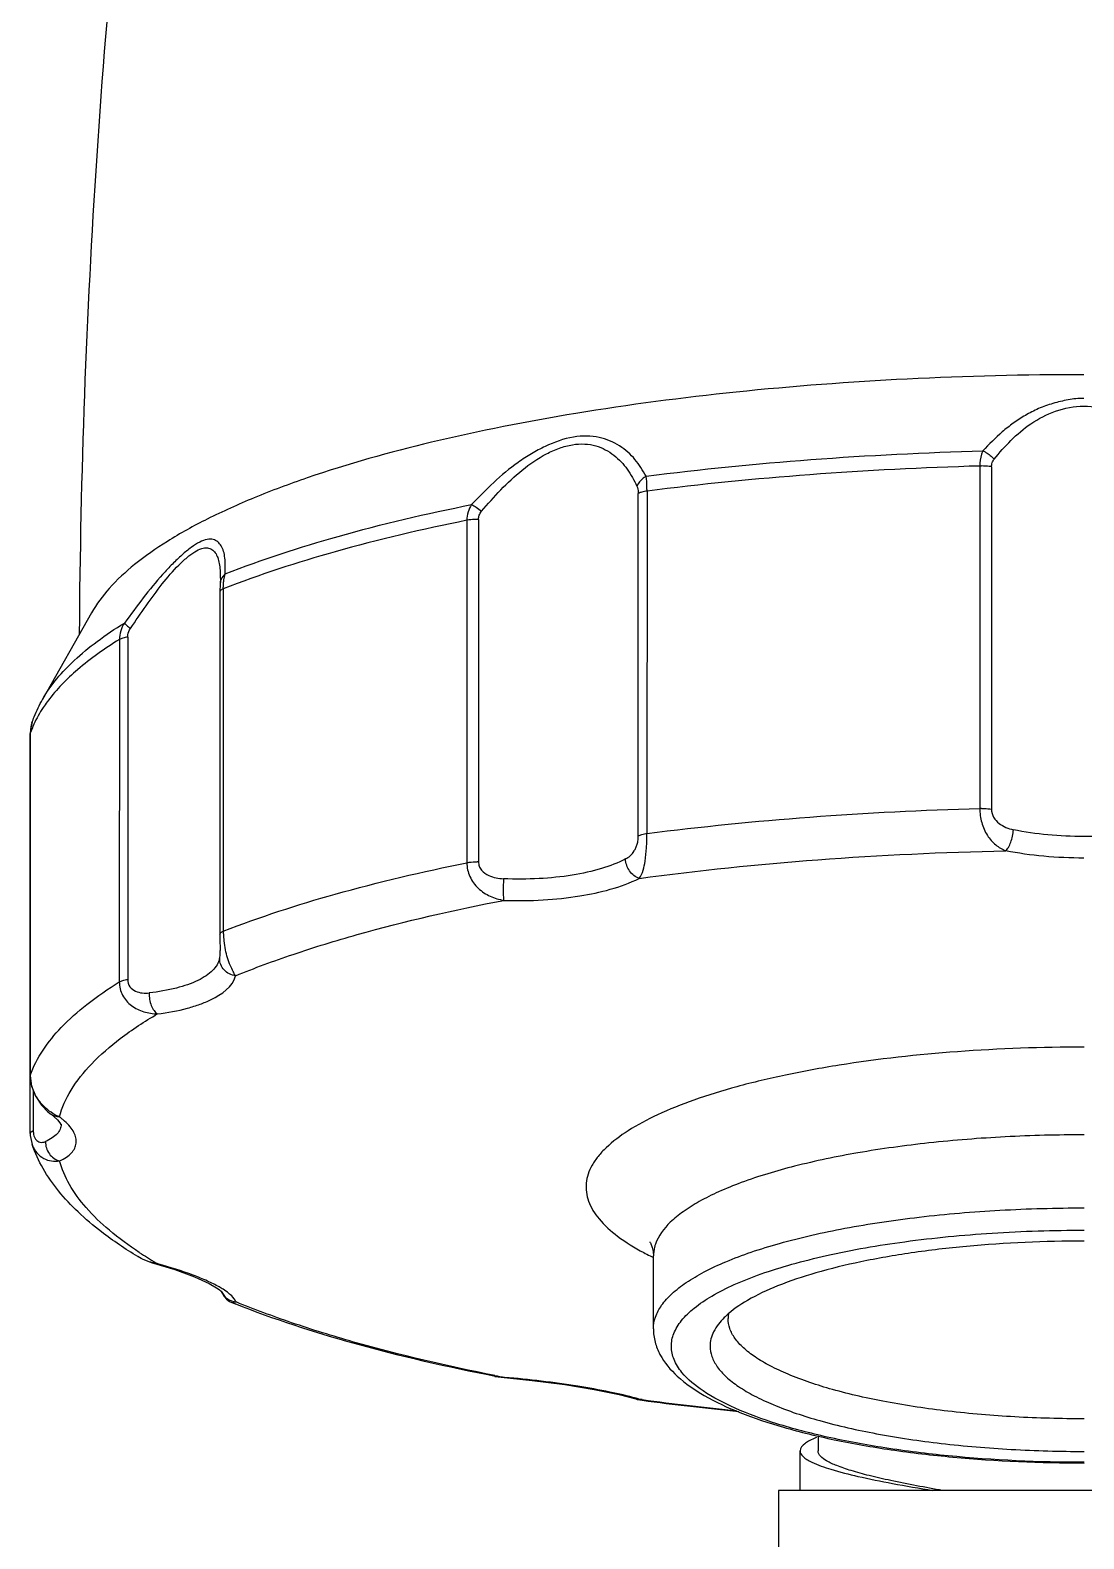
# Model space of a CAD drawing. Header units: millimetres. Extents: x 1035 to 2065, y 1005 to 1731.
# Drawn here: x 1677.78 to 1707.13, y 1406.52 to 1448.55 of the extents above; entities that cross this region are included whole.
import ezdxf

# ---------------------------------------------------------------- set-up
doc = ezdxf.new("R2010")
doc.units = ezdxf.units.MM

msp = doc.modelspace()

# ---------------------------------------------------------------- linework, layer by layer
at = {"color": 7, "linetype": 'Continuous'}
for p, q in [((1704.238, 1436.41), (1704.236, 1426.872)), ((1704.563, 1436.387), (1704.562, 1426.849)), ((1694.723, 1426.107), (1694.724, 1435.646)), ((1694.966, 1435.711), (1694.965, 1426.173)), ((1689.949, 1434.897), (1689.948, 1425.358)), ((1690.272, 1434.923), (1690.271, 1425.385)), ((1683.081, 1433.29), (1683.076, 1433.133)), ((1683.08, 1433.296), (1683.08, 1433.287)), ((1683.07, 1432.945), (1683.069, 1423.368)), ((1683.076, 1433.134), (1683.076, 1433.133)), ((1683.163, 1432.988), (1683.162, 1423.45)), ((1679.494, 1432.321), (1678.129, 1429.91)), ((1680.268, 1431.577), (1680.267, 1422.039)), ((1680.501, 1431.645), (1680.5, 1422.107)), ((1677.807, 1429.163), (1677.785, 1428.956)), ((1677.836, 1429.263), (1677.807, 1429.163)), ((1677.834, 1429.26), (1677.835, 1429.263)), ((1677.784, 1419.418), (1677.785, 1428.956)), ((1677.787, 1428.97), (1677.785, 1428.956)), ((1677.787, 1428.97), (1677.786, 1419.432)), ((1683.069, 1423.368), (1683.071, 1423.217)), ((1683.071, 1423.217), (1683.079, 1422.945)), ((1683.079, 1422.945), (1683.079, 1422.91)), ((1683.079, 1422.89), (1683.079, 1422.91)), ((1677.784, 1419.418), (1677.786, 1419.432)), ((1677.786, 1417.816), (1677.786, 1419.4)), ((1677.869, 1419.013), (1677.869, 1417.894)), ((1678.366, 1418.35), (1678.361, 1418.353)), ((1678.366, 1418.35), (1678.543, 1418.196)), ((1678.543, 1418.196), (1678.612, 1418.114)), ((1677.786, 1417.816), (1677.788, 1417.757)), ((1677.788, 1417.757), (1677.835, 1417.51)), ((1677.836, 1417.511), (1677.837, 1417.507)), ((1680.787, 1414.384), (1680.785, 1414.385)), ((1695.124, 1414.371), (1695.139, 1414.364)), ((1695.144, 1412.37), (1695.144, 1414.405)), ((1681.151, 1414.218), (1681.81, 1414.023)), ((1681.267, 1414.184), (1681.266, 1414.184)), ((1681.34, 1414.183), (1681.267, 1414.184)), ((1683.114, 1413.405), (1683.125, 1413.38)), ((1683.125, 1413.38), (1683.146, 1413.336)), ((1683.406, 1413.103), (1683.519, 1413.122)), ((1690.733, 1411.048), (1690.731, 1411.049)), ((1690.731, 1411.048), (1690.904, 1411.022)), ((1690.996, 1411.021), (1690.733, 1411.048)), ((1690.904, 1411.022), (1691.769, 1410.936)), ((1690.995, 1411.021), (1690.989, 1411.013)), ((1694.653, 1410.421), (1694.654, 1410.421)), ((1694.654, 1410.421), (1694.695, 1410.409)), ((1694.654, 1410.421), (1694.768, 1410.408)), ((1694.695, 1410.409), (1694.831, 1410.382)), ((1694.828, 1410.383), (1694.768, 1410.408)), ((1694.831, 1410.4), (1694.768, 1410.408)), ((1699.73, 1409.393), (1699.73, 1408.976)), ((1699.229, 1407.87), (1699.229, 1408.975)), ((1698.629, 1407.87), (1698.629, 1397.663)), ((1715.829, 1407.87), (1698.629, 1407.87))]:
    msp.add_line(p, q, dxfattribs=at)
for points in [[(1683.076, 1433.134), (1683.074, 1433.09), (1683.07, 1432.945)], [(1677.784, 1419.418), (1677.82, 1419.136), (1677.937, 1418.843), (1678.1, 1418.602), (1678.276, 1418.422), (1678.361, 1418.353)], [(1678.612, 1418.114), (1678.64, 1418.065), (1678.642, 1418.073)], [(1680.784, 1414.385), (1680.922, 1414.31), (1681.151, 1414.218)], [(1681.81, 1414.023), (1682.364, 1413.825), (1682.769, 1413.64), (1683.02, 1413.488), (1683.062, 1413.455)], [(1683.062, 1413.455), (1683.116, 1413.404), (1683.107, 1413.424)], [(1683.146, 1413.336), (1683.186, 1413.272), (1683.251, 1413.199), (1683.339, 1413.135), (1683.405, 1413.103)], [(1691.769, 1410.936), (1692.675, 1410.821), (1693.492, 1410.687), (1694.19, 1410.542), (1694.654, 1410.421)]]:
    msp.add_lwpolyline(points, dxfattribs=at)
for centre, radius, start, end in [((1903.62, 1430.195), 224.475, 172.8043, 179.6072), ((1704.287, 1434.636), 1.774, 90.0001, 91.5858), ((1690.24, 1433.082), 1.841, 89.0044, 89.9822), ((1683.439, 1433.113), 0.363, 164.0958, 176.6633), ((1681.652, 1427.341), 4.214, 143.2526, 143.6732), ((1680.516, 1428.012), 2.891, 155.4295, 160.6621), ((1678.76, 1428.97), 0.973, 177.9897, 179.9873), ((1678.716, 1428.972), 0.928, 170.6712, 178.0389), ((1678.664, 1428.98), 0.876, 169.0599, 170.6135), ((1678.631, 1428.987), 0.842, 162.1819, 169.0959), ((1678.595, 1428.997), 0.805, 160.9262, 162.1392), ((1704.285, 1425.101), 1.771, 89.9978, 91.5863), ((1690.239, 1423.612), 1.773, 88.9872, 90.0028), ((1685.784, 1423.477), 2.622, 180.5841, 182.2039), ((1685.739, 1423.473), 2.576, 182.1637, 186.5462), ((1685.662, 1423.467), 2.5, 186.6163, 192.3458), ((1678.763, 1419.433), 0.977, 180.0998, 180.8519), ((1677.504, 1416.759), 1.872, 48.5765, 50.1594), ((1687.281, 1424.347), 11.773, 236.7363, 239.373), ((1698.478, 1421.268), 7.67, 241.9729, 243.5031), ((1698.771, 1421.85), 8.321, 243.4845, 244.0075), ((1681.638, 1415.91), 1.753, 257.9398, 260.2187), ((1687.783, 1425.188), 12.753, 239.3551, 239.6548), ((1681.615, 1411.016), 2.901, 59.0684, 60.4235), ((1681.813, 1411.348), 2.515, 57.7129, 59.0676), ((1692.747, 1436.302), 25.009, 248.0639, 248.2847), ((1698.647, 1411.147), 2.171, 133.2216, 134.7509), ((1698.019, 1412.657), 0.795, 171.0957, 179.957), ((1702.287, 1469.741), 59.796, 258.85325, 259.11507), ((1692.283, 1401.826), 8.935, 73.8523, 74.5239), ((1705.802, 1493.151), 83.492, 262.44716, 264.30914), ((1705.762, 1492.234), 82.561, 262.39142, 264.23511)]:
    msp.add_arc(centre, radius, start, end, dxfattribs=at)
for points, knots in [([(1707.136, 1438.954), (1705.495, 1438.954), (1702.261, 1438.875), (1697.537, 1438.52), (1693.11, 1437.942), (1689.115, 1437.158), (1686.129, 1436.326), (1684.062, 1435.558), (1682.757, 1434.972), (1681.64, 1434.357), (1680.717, 1433.715), (1679.996, 1433.051), (1679.63, 1432.563), (1679.492, 1432.319)], [0, 0, 0, 0, 0.168976, 0.333107, 0.487751, 0.628654, 0.752175, 0.80654, 0.855639, 0.899362, 0.937755, 0.971095, 1, 1, 1, 1]), ([(1707.136, 1438.29), (1707.062, 1438.297), (1706.914, 1438.289), (1706.625, 1438.243), (1706.343, 1438.175), (1706.07, 1438.089), (1705.81, 1437.985), (1705.506, 1437.828), (1705.169, 1437.609), (1704.763, 1437.29), (1704.496, 1437.016), (1704.324, 1436.832)], [0, 0, 0, 0, 0.067872, 0.135635, 0.268705, 0.334508, 0.399285, 0.525753, 0.648719, 0.768436, 1, 1, 1, 1]), ([(1704.635, 1436.601), (1704.784, 1436.78), (1705.097, 1437.139), (1705.654, 1437.618), (1706.341, 1437.978), (1707.136, 1438.128), (1707.807, 1438.001), (1708.286, 1437.787), (1708.715, 1437.532), (1709.179, 1437.144), (1709.488, 1436.782), (1709.634, 1436.601)], [0, 0, 0, 0, 0.116532, 0.237812, 0.365502, 0.500126, 0.634547, 0.699415, 0.762402, 0.883468, 1, 1, 1, 1]), ([(1694.946, 1436.126), (1694.848, 1436.286), (1694.702, 1436.529), (1694.438, 1436.804), (1694.117, 1437.039), (1693.725, 1437.207), (1693.28, 1437.258), (1692.764, 1437.214), (1692.243, 1437.025), (1691.742, 1436.756), (1691.248, 1436.438), (1690.691, 1435.96), (1690.281, 1435.544), (1690.079, 1435.335)], [0, 0, 0, 0, 0.094917, 0.14271, 0.191814, 0.2958, 0.353607, 0.416813, 0.556383, 0.629932, 0.704414, 0.853189, 1, 1, 1, 1]), ([(1690.357, 1435.148), (1690.532, 1435.35), (1690.887, 1435.755), (1691.475, 1436.313), (1692.034, 1436.698), (1692.516, 1436.915), (1692.876, 1437.014), (1693.222, 1437.036), (1693.628, 1436.969), (1694.058, 1436.741), (1694.433, 1436.331), (1694.607, 1436.013), (1694.685, 1435.851)], [0, 0, 0, 0, 0.145552, 0.293539, 0.441341, 0.513143, 0.581053, 0.643543, 0.700624, 0.803637, 0.901649, 1, 1, 1, 1]), ([(1694.946, 1436.126), (1696.47, 1436.321), (1699.592, 1436.632), (1702.725, 1436.789), (1704.324, 1436.832)], [0, 0, 0, 0, 0.489783, 1, 1, 1, 1]), ([(1704.324, 1436.832), (1704.31, 1436.802), (1704.256, 1436.668), (1704.237, 1436.521), (1704.238, 1436.41)], [0, 0, 0, 0, 0.228612, 1, 1, 1, 1]), ([(1704.324, 1436.832), (1704.353, 1436.82), (1704.469, 1436.762), (1704.571, 1436.676), (1704.635, 1436.601)], [0, 0, 0, 0, 0.237044, 1, 1, 1, 1]), ([(1704.563, 1436.387), (1704.563, 1436.427), (1704.575, 1436.503), (1704.613, 1436.572), (1704.635, 1436.601)], [0, 0, 0, 0, 0.51722, 1, 1, 1, 1]), ([(1704.238, 1436.41), (1702.657, 1436.366), (1699.559, 1436.209), (1696.473, 1435.903), (1694.966, 1435.711)], [0, 0, 0, 0, 0.510059, 1, 1, 1, 1]), ([(1704.563, 1436.387), (1704.542, 1436.391), (1704.451, 1436.405), (1704.358, 1436.411), (1704.287, 1436.411)], [0, 0, 0, 0, 0.232439, 1, 1, 1, 1]), ([(1694.946, 1436.126), (1694.917, 1436.11), (1694.81, 1436.041), (1694.722, 1435.938), (1694.685, 1435.851)], [0, 0, 0, 0, 0.259085, 1, 1, 1, 1]), ([(1694.685, 1435.851), (1694.692, 1435.837), (1694.717, 1435.772), (1694.724, 1435.701), (1694.724, 1435.646)], [0, 0, 0, 0, 0.215008, 1, 1, 1, 1]), ([(1694.966, 1435.711), (1694.966, 1435.75), (1694.964, 1435.889), (1694.958, 1436.027), (1694.946, 1436.126)], [0, 0, 0, 0, 0.281787, 1, 1, 1, 1]), ([(1683.216, 1433.405), (1684.244, 1433.81), (1686.512, 1434.544), (1688.831, 1435.085), (1690.079, 1435.335)], [0, 0, 0, 0, 0.464541, 1, 1, 1, 1]), ([(1690.079, 1435.335), (1690.038, 1435.272), (1689.971, 1435.13), (1689.949, 1434.975), (1689.949, 1434.897)], [0, 0, 0, 0, 0.492228, 1, 1, 1, 1]), ([(1690.079, 1435.335), (1690.125, 1435.316), (1690.221, 1435.257), (1690.31, 1435.189), (1690.357, 1435.148)], [0, 0, 0, 0, 0.441471, 1, 1, 1, 1]), ([(1694.966, 1435.711), (1694.918, 1435.705), (1694.836, 1435.691), (1694.755, 1435.663), (1694.724, 1435.646)], [0, 0, 0, 0, 0.571066, 1, 1, 1, 1]), ([(1689.949, 1434.897), (1688.716, 1434.648), (1686.424, 1434.112), (1684.182, 1433.388), (1683.163, 1432.988)], [0, 0, 0, 0, 0.534911, 1, 1, 1, 1]), ([(1690.24, 1434.923), (1690.215, 1434.923), (1690.117, 1434.921), (1690.019, 1434.911), (1689.949, 1434.897)], [0, 0, 0, 0, 0.264539, 1, 1, 1, 1]), ([(1690.272, 1434.923), (1690.272, 1434.963), (1690.288, 1435.046), (1690.331, 1435.117), (1690.357, 1435.148)], [0, 0, 0, 0, 0.498222, 1, 1, 1, 1]), ([(1683.216, 1433.405), (1683.217, 1433.481), (1683.219, 1433.628), (1683.212, 1433.839), (1683.18, 1434.027), (1683.113, 1434.182), (1683.017, 1434.303), (1682.877, 1434.375), (1682.696, 1434.37), (1682.488, 1434.288), (1682.254, 1434.137), (1682.002, 1433.929), (1681.737, 1433.675), (1681.368, 1433.283), (1680.924, 1432.732), (1680.581, 1432.271), (1680.408, 1432.036)], [0, 0, 0, 0, 0.049828, 0.09677, 0.138246, 0.1742, 0.206364, 0.23759, 0.273813, 0.32149, 0.382653, 0.455388, 0.536146, 0.622761, 0.80853, 1, 1, 1, 1]), ([(1680.578, 1431.883), (1680.723, 1432.095), (1681.006, 1432.516), (1681.444, 1433.116), (1681.828, 1433.564), (1682.14, 1433.856), (1682.35, 1434.017), (1682.542, 1434.115), (1682.714, 1434.144), (1682.854, 1434.094), (1682.95, 1433.99), (1683.014, 1433.853), (1683.054, 1433.687), (1683.076, 1433.499), (1683.08, 1433.366), (1683.08, 1433.296)], [0, 0, 0, 0, 0.185071, 0.366184, 0.5349, 0.609642, 0.674016, 0.72506, 0.763867, 0.795841, 0.827791, 0.863475, 0.904164, 0.949972, 1, 1, 1, 1]), ([(1683.216, 1433.405), (1683.201, 1433.392), (1683.146, 1433.338), (1683.105, 1433.268), (1683.089, 1433.212)], [0, 0, 0, 0, 0.254844, 1, 1, 1, 1]), ([(1683.169, 1433.139), (1683.17, 1433.152), (1683.175, 1433.199), (1683.181, 1433.245), (1683.187, 1433.28)], [0, 0, 0, 0, 0.259776, 1, 1, 1, 1]), ([(1683.187, 1433.28), (1683.189, 1433.291), (1683.197, 1433.333), (1683.207, 1433.375), (1683.216, 1433.405)], [0, 0, 0, 0, 0.263538, 1, 1, 1, 1]), ([(1683.163, 1432.988), (1683.139, 1432.978), (1683.099, 1432.962), (1683.07, 1432.923), (1683.07, 1432.906)], [0, 0, 0, 0, 0.618141, 1, 1, 1, 1]), ([(1683.163, 1432.988), (1683.163, 1433.001), (1683.164, 1433.051), (1683.166, 1433.102), (1683.169, 1433.139)], [0, 0, 0, 0, 0.256062, 1, 1, 1, 1]), ([(1678.129, 1429.91), (1678.359, 1430.316), (1678.855, 1430.887), (1679.664, 1431.551), (1680.147, 1431.876), (1680.408, 1432.036)], [0, 0, 0, 0, 0.445372, 0.708074, 1, 1, 1, 1]), ([(1680.408, 1432.036), (1680.364, 1431.968), (1680.294, 1431.82), (1680.268, 1431.657), (1680.268, 1431.577)], [0, 0, 0, 0, 0.50376, 1, 1, 1, 1]), ([(1680.408, 1432.036), (1680.414, 1432.027), (1680.433, 1432.007), (1680.489, 1431.955), (1680.54, 1431.913), (1680.578, 1431.883)], [0, 0, 0, 0, 0.140166, 0.361101, 1, 1, 1, 1]), ([(1680.268, 1431.577), (1679.862, 1431.325), (1679.14, 1430.816), (1678.515, 1430.184), (1678.275, 1429.863)], [0, 0, 0, 0, 0.543785, 1, 1, 1, 1]), ([(1680.501, 1431.645), (1680.455, 1431.639), (1680.375, 1431.623), (1680.298, 1431.595), (1680.268, 1431.577)], [0, 0, 0, 0, 0.575424, 1, 1, 1, 1]), ([(1680.501, 1431.645), (1680.501, 1431.666), (1680.509, 1431.75), (1680.543, 1431.83), (1680.578, 1431.883)], [0, 0, 0, 0, 0.246432, 1, 1, 1, 1]), ([(1677.834, 1429.26), (1677.854, 1429.316), (1677.937, 1429.539), (1678.041, 1429.754), (1678.129, 1429.91)], [0, 0, 0, 0, 0.248235, 1, 1, 1, 1]), ([(1678.257, 1429.838), (1678.219, 1429.787), (1678.08, 1429.589), (1677.96, 1429.377), (1677.886, 1429.215)], [0, 0, 0, 0, 0.260701, 1, 1, 1, 1]), ([(1694.965, 1426.173), (1696.471, 1426.365), (1699.558, 1426.671), (1702.656, 1426.828), (1704.236, 1426.872)], [0, 0, 0, 0, 0.489941, 1, 1, 1, 1]), ([(1704.236, 1426.872), (1704.236, 1426.738), (1704.273, 1426.475), (1704.424, 1426.12), (1704.661, 1425.848), (1704.857, 1425.732), (1704.956, 1425.691)], [0, 0, 0, 0, 0.273314, 0.539407, 0.780454, 1, 1, 1, 1]), ([(1704.286, 1426.872), (1704.31, 1426.872), (1704.403, 1426.87), (1704.495, 1426.861), (1704.562, 1426.849)], [0, 0, 0, 0, 0.262887, 1, 1, 1, 1]), ([(1704.562, 1426.849), (1704.561, 1426.772), (1704.605, 1426.615), (1704.763, 1426.445), (1704.96, 1426.334), (1705.101, 1426.294), (1705.172, 1426.277)], [0, 0, 0, 0, 0.256969, 0.511925, 0.757771, 1, 1, 1, 1]), ([(1694.366, 1425.463), (1694.412, 1425.487), (1694.511, 1425.542), (1694.598, 1425.662), (1694.656, 1425.777), (1694.697, 1425.879), (1694.721, 1425.991), (1694.726, 1426.069), (1694.723, 1426.107)], [0, 0, 0, 0, 0.198349, 0.429073, 0.560048, 0.699526, 0.850516, 1, 1, 1, 1]), ([(1694.723, 1426.107), (1694.754, 1426.125), (1694.835, 1426.152), (1694.917, 1426.167), (1694.965, 1426.173)], [0, 0, 0, 0, 0.428934, 1, 1, 1, 1]), ([(1694.748, 1424.922), (1694.847, 1425.06), (1694.917, 1425.36), (1694.955, 1425.781), (1694.967, 1426.04), (1694.965, 1426.173)], [0, 0, 0, 0, 0.396615, 0.687469, 1, 1, 1, 1]), ([(1704.956, 1425.691), (1704.987, 1425.718), (1705.043, 1425.794), (1705.13, 1425.987), (1705.165, 1426.158), (1705.172, 1426.277)], [0, 0, 0, 0, 0.190909, 0.438239, 1, 1, 1, 1]), ([(1709.095, 1426.277), (1708.78, 1426.212), (1708.127, 1426.118), (1707.134, 1426.071), (1706.14, 1426.118), (1705.488, 1426.212), (1705.172, 1426.277)], [0, 0, 0, 0, 0.244977, 0.499959, 0.754962, 1, 1, 1, 1]), ([(1694.748, 1424.922), (1696.401, 1425.145), (1699.799, 1425.493), (1703.21, 1425.654), (1704.956, 1425.691)], [0, 0, 0, 0, 0.488562, 1, 1, 1, 1]), ([(1707.134, 1425.488), (1706.761, 1425.49), (1706.031, 1425.518), (1705.306, 1425.621), (1704.956, 1425.691)], [0, 0, 0, 0, 0.510273, 1, 1, 1, 1]), ([(1683.162, 1423.45), (1684.181, 1423.849), (1686.423, 1424.573), (1688.715, 1425.11), (1689.948, 1425.358)], [0, 0, 0, 0, 0.465089, 1, 1, 1, 1]), ([(1689.948, 1425.358), (1689.947, 1425.227), (1690.009, 1424.959), (1690.249, 1424.628), (1690.59, 1424.407), (1690.848, 1424.332), (1690.978, 1424.31)], [0, 0, 0, 0, 0.247862, 0.500293, 0.751209, 1, 1, 1, 1]), ([(1689.948, 1425.358), (1689.97, 1425.363), (1690.066, 1425.379), (1690.164, 1425.385), (1690.239, 1425.385)], [0, 0, 0, 0, 0.22786, 1, 1, 1, 1]), ([(1690.271, 1425.385), (1690.272, 1425.343), (1690.285, 1425.258), (1690.371, 1425.108), (1690.487, 1425.041), (1690.563, 1425.001)], [0, 0, 0, 0, 0.246729, 0.496267, 1, 1, 1, 1]), ([(1694.366, 1425.463), (1694.154, 1425.353), (1693.667, 1425.168), (1692.857, 1424.991), (1691.941, 1424.899), (1691.299, 1424.897), (1690.969, 1424.911)], [0, 0, 0, 0, 0.206241, 0.446951, 0.714844, 1, 1, 1, 1]), ([(1694.748, 1424.922), (1694.642, 1424.957), (1694.452, 1425.115), (1694.371, 1425.345), (1694.366, 1425.463)], [0, 0, 0, 0, 0.486428, 1, 1, 1, 1]), ([(1690.969, 1424.911), (1690.962, 1424.793), (1690.956, 1424.625), (1690.963, 1424.425), (1690.97, 1424.342), (1690.977, 1424.31)], [0, 0, 0, 0, 0.590501, 0.83433, 1, 1, 1, 1]), ([(1690.978, 1424.31), (1691.343, 1424.296), (1692.053, 1424.305), (1693.326, 1424.441), (1694.234, 1424.668), (1694.748, 1424.922)], [0, 0, 0, 0, 0.284927, 0.552385, 1, 1, 1, 1]), ([(1683.507, 1422.209), (1684.033, 1422.425), (1685.153, 1422.838), (1687.631, 1423.597), (1689.605, 1424.046), (1690.978, 1424.31)], [0, 0, 0, 0, 0.219597, 0.46048, 1, 1, 1, 1]), ([(1683.069, 1423.368), (1683.069, 1423.384), (1683.098, 1423.423), (1683.138, 1423.44), (1683.162, 1423.45)], [0, 0, 0, 0, 0.382945, 1, 1, 1, 1]), ([(1683.061, 1422.687), (1683.046, 1422.627), (1682.994, 1422.506), (1682.863, 1422.345), (1682.681, 1422.199), (1682.352, 1422.015), (1681.819, 1421.839), (1681.356, 1421.761), (1681.101, 1421.731)], [0, 0, 0, 0, 0.080716, 0.169353, 0.270147, 0.385482, 0.662788, 1, 1, 1, 1]), ([(1683.061, 1422.687), (1683.064, 1422.699), (1683.079, 1422.766), (1683.079, 1422.834), (1683.079, 1422.89)], [0, 0, 0, 0, 0.187841, 1, 1, 1, 1]), ([(1683.507, 1422.209), (1683.447, 1422.216), (1683.329, 1422.253), (1683.183, 1422.362), (1683.085, 1422.513), (1683.062, 1422.629), (1683.061, 1422.687)], [0, 0, 0, 0, 0.25598, 0.509412, 0.757471, 1, 1, 1, 1]), ([(1683.507, 1422.208), (1683.48, 1422.246), (1683.428, 1422.338), (1683.32, 1422.575), (1683.254, 1422.781), (1683.22, 1422.933)], [0, 0, 0, 0, 0.176801, 0.40347, 1, 1, 1, 1]), ([(1677.786, 1419.432), (1677.961, 1419.931), (1678.475, 1420.65), (1679.386, 1421.454), (1679.956, 1421.845), (1680.267, 1422.039)], [0, 0, 0, 0, 0.434316, 0.698843, 1, 1, 1, 1]), ([(1680.267, 1422.039), (1680.297, 1422.057), (1680.374, 1422.085), (1680.454, 1422.1), (1680.5, 1422.107)], [0, 0, 0, 0, 0.424575, 1, 1, 1, 1]), ([(1680.267, 1422.039), (1680.267, 1421.911), (1680.331, 1421.652), (1680.592, 1421.355), (1680.945, 1421.186), (1681.202, 1421.151), (1681.331, 1421.148)], [0, 0, 0, 0, 0.249983, 0.499299, 0.748752, 1, 1, 1, 1]), ([(1680.5, 1422.107), (1680.499, 1422.036), (1680.541, 1421.892), (1680.714, 1421.769), (1680.906, 1421.723), (1681.037, 1421.727), (1681.101, 1421.731)], [0, 0, 0, 0, 0.26672, 0.514999, 0.758232, 1, 1, 1, 1]), ([(1681.331, 1421.148), (1681.613, 1421.183), (1682.014, 1421.253), (1682.51, 1421.408), (1683.01, 1421.614), (1683.425, 1421.902), (1683.507, 1422.209)], [0, 0, 0, 0, 0.340229, 0.487475, 0.619535, 1, 1, 1, 1]), ([(1681.101, 1421.731), (1681.095, 1421.613), (1681.121, 1421.435), (1681.222, 1421.242), (1681.293, 1421.171), (1681.331, 1421.148)], [0, 0, 0, 0, 0.54883, 0.795332, 1, 1, 1, 1]), ([(1678.599, 1418.278), (1678.669, 1418.538), (1678.913, 1419.072), (1679.503, 1419.806), (1680.324, 1420.515), (1680.973, 1420.938), (1681.331, 1421.148)], [0, 0, 0, 0, 0.199686, 0.427767, 0.693024, 1, 1, 1, 1]), ([(1707.139, 1420.221), (1705.962, 1420.221), (1703.679, 1420.141), (1700.905, 1419.835), (1698.861, 1419.464), (1697.511, 1419.144), (1696.317, 1418.778), (1695.3, 1418.374), (1694.473, 1417.937), (1693.924, 1417.531), (1693.605, 1417.189), (1693.434, 1416.941), (1693.319, 1416.689), (1693.263, 1416.433), (1693.267, 1416.176), (1693.355, 1415.823), (1693.635, 1415.381), (1694.173, 1414.905), (1694.621, 1414.633), (1694.874, 1414.498)], [0, 0, 0, 0, 0.200435, 0.388777, 0.474914, 0.554032, 0.625095, 0.687334, 0.740292, 0.784056, 0.802777, 0.81968, 0.83514, 0.849672, 0.863908, 0.878524, 0.911132, 0.951102, 1, 1, 1, 1]), ([(1677.821, 1419.166), (1677.815, 1419.187), (1677.797, 1419.27), (1677.787, 1419.355), (1677.786, 1419.419)], [0, 0, 0, 0, 0.253867, 1, 1, 1, 1]), ([(1678.316, 1418.441), (1678.202, 1418.527), (1677.991, 1418.742), (1677.859, 1419.017), (1677.821, 1419.166)], [0, 0, 0, 0, 0.481195, 1, 1, 1, 1]), ([(1678.645, 1418.073), (1678.645, 1418.026), (1678.625, 1417.927), (1678.535, 1417.795), (1678.392, 1417.68), (1678.276, 1417.619), (1678.211, 1417.59)], [0, 0, 0, 0, 0.205105, 0.426756, 0.687782, 1, 1, 1, 1]), ([(1678.599, 1418.278), (1678.575, 1418.288), (1678.476, 1418.333), (1678.383, 1418.391), (1678.316, 1418.441)], [0, 0, 0, 0, 0.238877, 1, 1, 1, 1]), ([(1678.599, 1418.278), (1678.557, 1418.277), (1678.474, 1418.288), (1678.399, 1418.326), (1678.366, 1418.35)], [0, 0, 0, 0, 0.50686, 1, 1, 1, 1]), ([(1678.704, 1418.196), (1678.695, 1418.203), (1678.661, 1418.231), (1678.626, 1418.258), (1678.599, 1418.278)], [0, 0, 0, 0, 0.242695, 1, 1, 1, 1]), ([(1678.601, 1417.052), (1678.668, 1417.082), (1678.788, 1417.146), (1678.935, 1417.265), (1679.03, 1417.4), (1679.073, 1417.546), (1679.064, 1417.699), (1679.006, 1417.856), (1678.897, 1418.015), (1678.799, 1418.113), (1678.743, 1418.163)], [0, 0, 0, 0, 0.15459, 0.283911, 0.394151, 0.495322, 0.597732, 0.710793, 0.842682, 1, 1, 1, 1]), ([(1677.786, 1417.816), (1677.786, 1417.832), (1677.812, 1417.868), (1677.847, 1417.885), (1677.869, 1417.894)], [0, 0, 0, 0, 0.389601, 1, 1, 1, 1]), ([(1677.869, 1417.894), (1677.869, 1417.873), (1677.872, 1417.797), (1677.892, 1417.72), (1677.92, 1417.674)], [0, 0, 0, 0, 0.283596, 1, 1, 1, 1]), ([(1677.92, 1417.674), (1677.929, 1417.66), (1677.962, 1417.616), (1678.011, 1417.584), (1678.049, 1417.574)], [0, 0, 0, 0, 0.289399, 1, 1, 1, 1]), ([(1707.14, 1417.778), (1706.407, 1417.778), (1704.964, 1417.741), (1702.862, 1417.576), (1700.903, 1417.308), (1699.152, 1416.946), (1697.859, 1416.562), (1696.98, 1416.207), (1696.438, 1415.939), (1695.984, 1415.657), (1695.536, 1415.296), (1695.281, 1414.964), (1695.201, 1414.732)], [0, 0, 0, 0, 0.173121, 0.340842, 0.498026, 0.639985, 0.762795, 0.816119, 0.863741, 0.905621, 0.941932, 1, 1, 1, 1]), ([(1680.787, 1414.384), (1680.436, 1414.596), (1679.857, 1414.983), (1679.121, 1415.604), (1678.57, 1416.192), (1678.13, 1416.821), (1677.918, 1417.276), (1677.837, 1417.507)], [0, 0, 0, 0, 0.281337, 0.47606, 0.658628, 0.831934, 1, 1, 1, 1]), ([(1677.837, 1417.507), (1677.867, 1417.422), (1677.952, 1417.269), (1678.148, 1417.109), (1678.374, 1417.038), (1678.527, 1417.042), (1678.601, 1417.053)], [0, 0, 0, 0, 0.279528, 0.531506, 0.766433, 1, 1, 1, 1]), ([(1678.049, 1417.574), (1678.075, 1417.567), (1678.132, 1417.564), (1678.185, 1417.58), (1678.211, 1417.59)], [0, 0, 0, 0, 0.503418, 1, 1, 1, 1]), ([(1678.211, 1417.59), (1678.208, 1417.471), (1678.282, 1417.23), (1678.489, 1417.081), (1678.601, 1417.053)], [0, 0, 0, 0, 0.508073, 1, 1, 1, 1]), ([(1680.823, 1414.503), (1680.535, 1414.693), (1680.01, 1415.075), (1679.347, 1415.707), (1678.866, 1416.358), (1678.663, 1416.824), (1678.601, 1417.052)], [0, 0, 0, 0, 0.300393, 0.563575, 0.794226, 1, 1, 1, 1]), ([(1695.144, 1412.37), (1695.144, 1412.481), (1695.188, 1412.718), (1695.373, 1413.054), (1695.67, 1413.376), (1696.073, 1413.685), (1696.58, 1413.981), (1697.187, 1414.262), (1697.889, 1414.525), (1698.986, 1414.863), (1700.547, 1415.212), (1702.6, 1415.514), (1704.825, 1415.701), (1706.359, 1415.742), (1707.139, 1415.742)], [0, 0, 0, 0, 0.025751, 0.054154, 0.087146, 0.125841, 0.170762, 0.222047, 0.27958, 0.343081, 0.4862, 0.647097, 0.820366, 1, 1, 1, 1]), ([(1695.939, 1411.161), (1695.85, 1411.27), (1695.704, 1411.494), (1695.617, 1411.881), (1695.697, 1412.269), (1695.93, 1412.636), (1696.298, 1412.984), (1696.797, 1413.316), (1697.423, 1413.63), (1698.169, 1413.922), (1699.028, 1414.189), (1700.357, 1414.521), (1702.216, 1414.839), (1704.615, 1415.07), (1706.285, 1415.122), (1707.139, 1415.122)], [0, 0, 0, 0, 0.031599, 0.059464, 0.087244, 0.118619, 0.156084, 0.200899, 0.253517, 0.313895, 0.381687, 0.456322, 0.623074, 0.807066, 1, 1, 1, 1]), ([(1695.045, 1414.793), (1695.04, 1414.8), (1695.067, 1414.759), (1695.075, 1414.739), (1695.097, 1414.689), (1695.114, 1414.634), (1695.13, 1414.565), (1695.141, 1414.488), (1695.144, 1414.433), (1695.144, 1414.405)], [0, 0, 0, 0, 0.063977, 0.152493, 0.273076, 0.422198, 0.595753, 0.78953, 1, 1, 1, 1]), ([(1695.201, 1414.732), (1695.191, 1414.705), (1695.159, 1414.599), (1695.144, 1414.488), (1695.144, 1414.405)], [0, 0, 0, 0, 0.2562, 1, 1, 1, 1]), ([(1707.14, 1414.818), (1706.046, 1414.818), (1704.436, 1414.749), (1702.364, 1414.506), (1700.962, 1414.263), (1699.716, 1413.962), (1698.656, 1413.61), (1697.808, 1413.218), (1697.341, 1412.899), (1697.16, 1412.729)], [0, 0, 0, 0, 0.317109, 0.466378, 0.604831, 0.729436, 0.837732, 0.928048, 1, 1, 1, 1]), ([(1681.272, 1414.196), (1681.23, 1414.205), (1681.061, 1414.247), (1680.899, 1414.316), (1680.787, 1414.384)], [0, 0, 0, 0, 0.248215, 1, 1, 1, 1]), ([(1683.047, 1413.539), (1682.941, 1413.599), (1682.704, 1413.717), (1682.141, 1413.948), (1681.674, 1414.092), (1681.341, 1414.183)], [0, 0, 0, 0, 0.199334, 0.433386, 1, 1, 1, 1]), ([(1683.36, 1413.324), (1683.346, 1413.337), (1683.281, 1413.391), (1683.212, 1413.439), (1683.157, 1413.474)], [0, 0, 0, 0, 0.227648, 1, 1, 1, 1]), ([(1683.108, 1413.422), (1683.14, 1413.34), (1683.255, 1413.193), (1683.431, 1413.129), (1683.519, 1413.122)], [0, 0, 0, 0, 0.496609, 1, 1, 1, 1]), ([(1683.519, 1413.122), (1683.512, 1413.139), (1683.472, 1413.216), (1683.411, 1413.279), (1683.36, 1413.324)], [0, 0, 0, 0, 0.213944, 1, 1, 1, 1]), ([(1690.733, 1411.048), (1689.417, 1411.305), (1686.97, 1411.864), (1684.578, 1412.636), (1683.494, 1413.068)], [0, 0, 0, 0, 0.534835, 1, 1, 1, 1]), ([(1690.727, 1411.073), (1689.405, 1411.333), (1687.502, 1411.774), (1685.112, 1412.511), (1684.029, 1412.913), (1683.519, 1413.122)], [0, 0, 0, 0, 0.538635, 0.779705, 1, 1, 1, 1]), ([(1697.118, 1412.689), (1697.002, 1412.573), (1696.85, 1412.384), (1696.741, 1412.097), (1696.723, 1411.957), (1696.723, 1411.889)], [0, 0, 0, 0, 0.541556, 0.776715, 1, 1, 1, 1]), ([(1707.148, 1409.867), (1706.502, 1409.867), (1705.233, 1409.901), (1703.392, 1410.055), (1701.693, 1410.305), (1700.201, 1410.64), (1699.121, 1410.996), (1698.412, 1411.324), (1697.992, 1411.569), (1697.658, 1411.825), (1697.413, 1412.091), (1697.26, 1412.369), (1697.223, 1412.565), (1697.223, 1412.657)], [0, 0, 0, 0, 0.179615, 0.352889, 0.513802, 0.656941, 0.777941, 0.829235, 0.874161, 0.912862, 0.945852, 0.974254, 1, 1, 1, 1]), ([(1695.144, 1412.37), (1695.144, 1412.247), (1695.177, 1411.999), (1695.367, 1411.527), (1695.62, 1411.228), (1695.81, 1411.054)], [0, 0, 0, 0, 0.243758, 0.488081, 1, 1, 1, 1]), ([(1696.723, 1411.889), (1696.723, 1411.792), (1696.761, 1411.587), (1696.923, 1411.295), (1697.18, 1411.015), (1697.531, 1410.746), (1697.972, 1410.489), (1698.717, 1410.144), (1699.851, 1409.771), (1701.419, 1409.419), (1703.203, 1409.157), (1705.137, 1408.995), (1706.47, 1408.958), (1707.148, 1408.958)], [0, 0, 0, 0, 0.025747, 0.054149, 0.08714, 0.125843, 0.17077, 0.222064, 0.343064, 0.486202, 0.647113, 0.820386, 1, 1, 1, 1]), ([(1694.667, 1410.437), (1694.423, 1410.504), (1693.883, 1410.63), (1692.661, 1410.845), (1691.68, 1410.963), (1690.995, 1411.021)], [0, 0, 0, 0, 0.204037, 0.446275, 1, 1, 1, 1]), ([(1695.81, 1411.054), (1696.038, 1410.845), (1696.6, 1410.462), (1697.603, 1410), (1698.819, 1409.598), (1700.228, 1409.257), (1701.804, 1408.984), (1704.125, 1408.712), (1705.926, 1408.635), (1707.148, 1408.635)], [0, 0, 0, 0, 0.078587, 0.171884, 0.28074, 0.404572, 0.54133, 0.688331, 1, 1, 1, 1]), ([(1707.148, 1408.655), (1705.883, 1408.655), (1704.023, 1408.738), (1701.638, 1409.033), (1700.043, 1409.327), (1698.645, 1409.689), (1697.48, 1410.11), (1696.578, 1410.576), (1696.105, 1410.959), (1695.939, 1411.161)], [0, 0, 0, 0, 0.324551, 0.476389, 0.616079, 0.740296, 0.846427, 0.93291, 1, 1, 1, 1]), ([(1699.46, 1409.24), (1699.425, 1409.22), (1699.328, 1409.159), (1699.229, 1409.054), (1699.229, 1408.975)], [0, 0, 0, 0, 0.336432, 1, 1, 1, 1]), ([(1699.688, 1409.35), (1699.666, 1409.341), (1699.589, 1409.308), (1699.513, 1409.271), (1699.46, 1409.24)], [0, 0, 0, 0, 0.275545, 1, 1, 1, 1]), ([(1699.229, 1408.975), (1699.229, 1408.915), (1699.297, 1408.819), (1699.423, 1408.729), (1699.511, 1408.681), (1699.56, 1408.657)], [0, 0, 0, 0, 0.377956, 0.652892, 1, 1, 1, 1]), ([(1703.2, 1407.87), (1702.717, 1407.954), (1702.033, 1408.081), (1701.183, 1408.274), (1700.683, 1408.408), (1700.277, 1408.546), (1699.958, 1408.687), (1699.73, 1408.856), (1699.731, 1408.976)], [0, 0, 0, 0, 0.396332, 0.562106, 0.70271, 0.816501, 0.902678, 1, 1, 1, 1]), ([(1699.56, 1408.657), (1699.729, 1408.576), (1700.155, 1408.431), (1700.905, 1408.242), (1701.855, 1408.052), (1702.554, 1407.932), (1702.932, 1407.87)], [0, 0, 0, 0, 0.162161, 0.386929, 0.669131, 1, 1, 1, 1])]:
    msp.add_open_spline(points, degree=3, knots=knots, dxfattribs=at)
msp.add_open_spline([(1690.563, 1425.001), (1690.689, 1424.944), (1690.831, 1424.918), (1690.969, 1424.911)], degree=3, dxfattribs=at)

doc.saveas('drawing.dxf')
